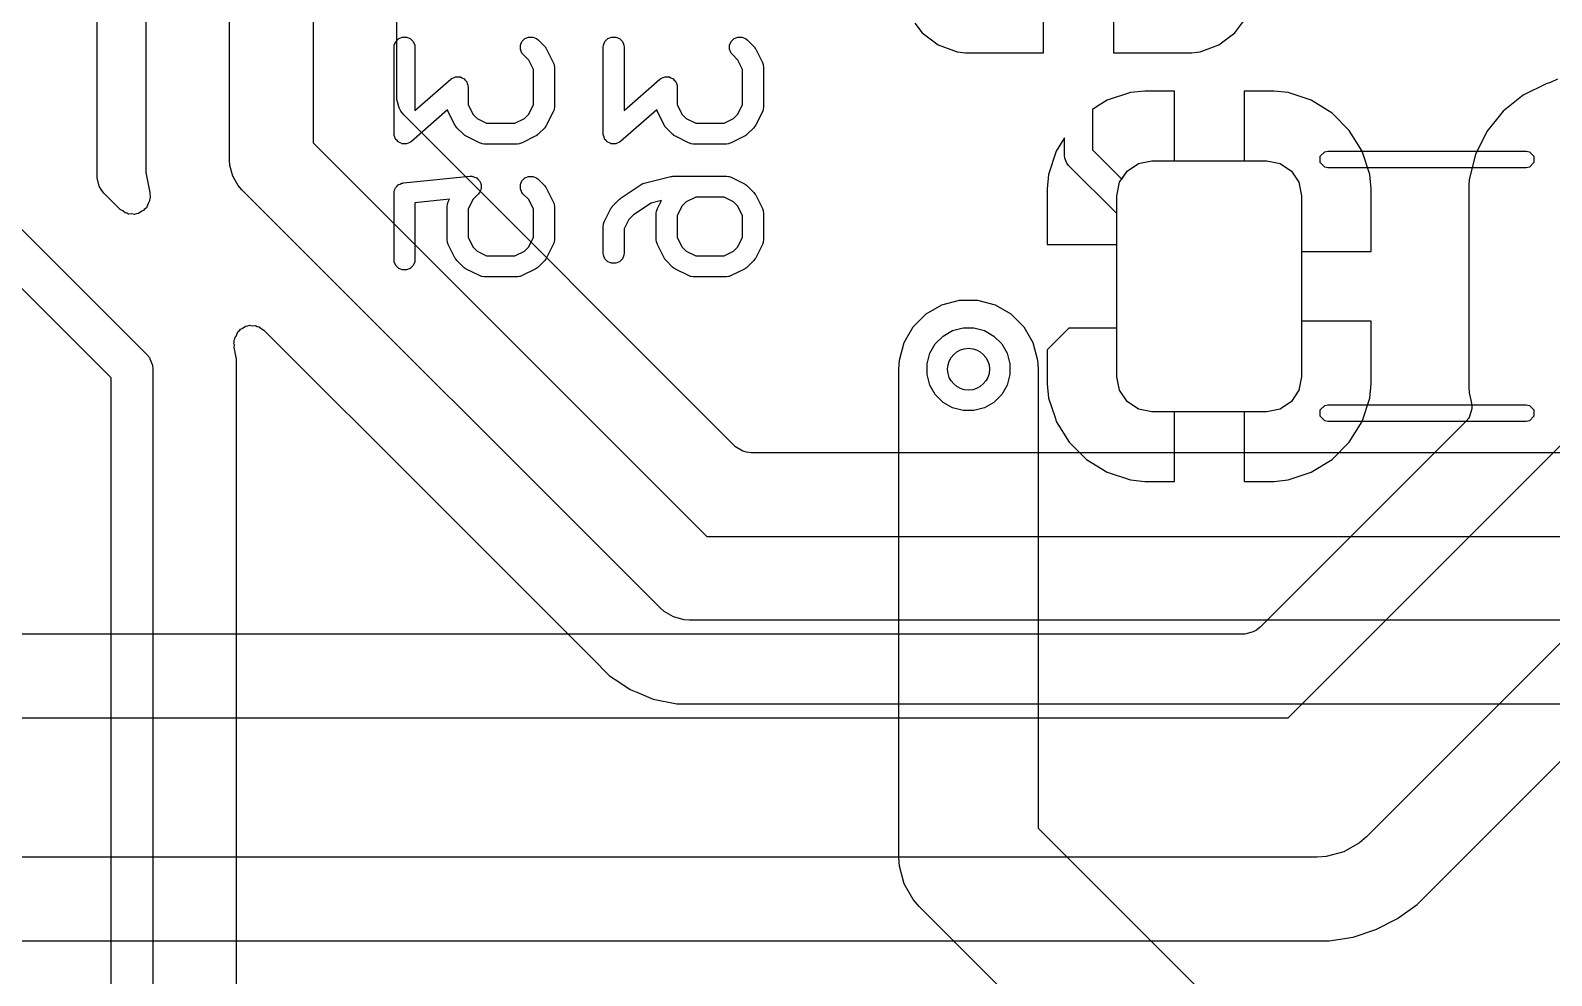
# Model space of a CAD drawing. Header units: inches. Extents: x 1.3 to 5.24, y -7.03 to -1.12.
# Drawn here: x 1.9201 to 2.3497, y -6.2343 to -5.9673 of the extents above; entities that cross this region are included whole.
import ezdxf

# ---------------------------------------------------------------- set-up
doc = ezdxf.new("R2010")
doc.units = ezdxf.units.IN
doc.header["$MEASUREMENT"] = 0
for name, color, linetype, true_color in [('B.Cu', 153, 'CONTINUOUS', 0x4d7fc4), ('B.Mask', 4, 'CONTINUOUS', 0x02ffee), ('B.Paste', 132, 'CONTINUOUS', 0x00c2c2), ('B.Silkscreen', 31, 'CONTINUOUS', 0xe8b2a7), ('F.Cu', 13, 'CONTINUOUS', 0xc83434), ('In1.Cu', 91, 'CONTINUOUS', 0x7fc87f), ('In2.Cu', 33, 'CONTINUOUS', 0xce7d2c)]:
    doc.layers.add(name, color=color, linetype=linetype, true_color=true_color)

msp = doc.modelspace()

# ---------------------------------------------------------------- linework, layer by layer
at = {"layer": 'B.Cu', "linetype": 'CONTINUOUS'}
for p, q in [((2.20626, -5.97362), (2.20626, -5.95394)), ((2.22594, -5.95394), (2.22594, -5.97362)), ((2.1699, -5.96525), (2.17196, -5.968)), ((2.26024, -5.968), (2.26364, -5.96347)), ((2.17196, -5.968), (2.17196, -5.968)), ((2.17196, -5.968), (2.17235, -5.96829)), ((2.17235, -5.96829), (2.17649, -5.97139)), ((2.25571, -5.97139), (2.26024, -5.968)), ((2.26024, -5.968), (2.26024, -5.968)), ((2.17649, -5.97139), (2.17649, -5.97139)), ((2.17649, -5.97139), (2.1818, -5.97337)), ((2.1818, -5.97337), (2.1818, -5.97337)), ((2.1818, -5.97337), (2.18207, -5.9734)), ((2.18207, -5.9734), (2.18414, -5.97362)), ((2.18414, -5.97362), (2.18414, -5.97362)), ((2.18414, -5.97362), (2.18414, -5.97362)), ((2.18414, -5.97362), (2.20626, -5.97362)), ((2.22594, -5.97362), (2.24806, -5.97362)), ((2.24806, -5.97362), (2.24947, -5.97347)), ((2.24806, -5.97362), (2.24806, -5.97362)), ((2.24806, -5.97362), (2.24806, -5.97362)), ((2.24947, -5.97347), (2.25041, -5.97337)), ((2.25041, -5.97337), (2.25571, -5.97139)), ((2.25041, -5.97337), (2.25041, -5.97337)), ((2.25571, -5.97139), (2.25571, -5.97139)), ((2.34819, -5.98236), (2.34166, -5.9856)), ((2.3494, -5.98206), (2.34819, -5.98236)), ((2.34819, -5.98236), (2.34819, -5.98236)), ((2.34819, -5.98236), (2.34819, -5.98236)), ((2.35136, -5.98107), (2.3494, -5.98206)), ((2.22421, -5.98703), (2.2219, -5.98846)), ((2.23076, -5.98486), (2.22421, -5.98703)), ((2.22421, -5.98703), (2.22421, -5.98703)), ((2.22421, -5.98703), (2.22421, -5.98703)), ((2.22421, -5.98703), (2.22421, -5.98703)), ((2.2348, -5.98445), (2.23076, -5.98486)), ((2.23076, -5.98486), (2.23076, -5.98486)), ((2.24317, -5.98445), (2.2348, -5.98445)), ((2.2348, -5.98445), (2.2348, -5.98445)), ((2.2348, -5.98445), (2.2348, -5.98445)), ((2.2348, -5.98445), (2.2348, -5.98445)), ((2.24317, -6.00413), (2.24317, -5.98445)), ((2.27122, -5.98445), (2.26285, -5.98445)), ((2.26285, -5.98445), (2.26285, -6.00413)), ((2.27526, -5.98486), (2.27122, -5.98445)), ((2.27122, -5.98445), (2.27122, -5.98445)), ((2.28182, -5.98703), (2.27526, -5.98486)), ((2.27526, -5.98486), (2.27526, -5.98486)), ((2.28769, -5.99066), (2.28182, -5.98703)), ((2.28182, -5.98703), (2.28182, -5.98703)), ((2.28182, -5.98703), (2.28182, -5.98703)), ((2.34166, -5.9856), (2.33599, -5.99016)), ((2.2219, -5.98846), (2.22004, -5.9896)), ((2.22004, -5.9896), (2.22004, -6.00103)), ((2.29257, -5.99554), (2.28769, -5.99066)), ((2.33599, -5.99016), (2.33142, -5.99584)), ((2.33599, -5.99016), (2.33599, -5.99016)), ((2.2962, -6.00141), (2.29257, -5.99554)), ((2.33142, -5.99584), (2.32819, -6.00236)), ((2.33142, -5.99584), (2.33142, -5.99584)), ((2.21217, -5.99762), (2.21011, -6.00096)), ((2.21217, -6.00266), (2.21217, -5.99762)), ((2.20983, -6.00141), (2.20766, -6.00796)), ((2.21011, -6.00096), (2.20983, -6.00141)), ((2.20983, -6.00141), (2.20983, -6.00141)), ((2.21224, -6.00343), (2.21217, -6.00266)), ((2.21283, -6.00484), (2.21224, -6.00343)), ((2.21332, -6.00544), (2.21283, -6.00484)), ((2.22004, -6.00103), (2.2283, -6.00928)), ((2.22981, -6.00702), (2.23301, -6.00488)), ((2.23301, -6.00488), (2.23677, -6.00413)), ((2.23677, -6.00413), (2.24317, -6.00413)), ((2.26285, -6.00413), (2.26925, -6.00413)), ((2.26925, -6.00413), (2.27302, -6.00488)), ((2.27302, -6.00488), (2.27621, -6.00702)), ((2.29837, -6.00796), (2.2962, -6.00141)), ((2.2962, -6.00141), (2.2962, -6.00141)), ((2.32819, -6.00236), (2.32643, -6.00943)), ((2.32819, -6.00236), (2.32819, -6.00236)), ((2.20766, -6.00796), (2.20724, -6.01201)), ((2.20766, -6.00796), (2.20766, -6.00796)), ((2.22693, -6.01905), (2.21332, -6.00544)), ((2.2283, -6.00928), (2.22981, -6.00702)), ((2.27621, -6.00702), (2.27835, -6.01021)), ((2.29878, -6.01201), (2.29837, -6.00796)), ((2.20724, -6.01201), (2.20724, -6.01201)), ((2.20724, -6.01201), (2.20724, -6.01201)), ((2.20724, -6.01201), (2.20724, -6.02776)), ((2.27835, -6.01021), (2.27909, -6.01398)), ((2.29878, -6.02972), (2.29878, -6.01201)), ((2.29878, -6.01201), (2.29878, -6.01201)), ((2.32643, -6.00943), (2.32632, -6.01106)), ((2.32632, -6.01106), (2.32632, -6.06807)), ((2.27909, -6.01398), (2.27909, -6.02972)), ((2.22693, -6.02776), (2.22693, -6.01905)), ((2.20724, -6.02776), (2.22693, -6.02776)), ((2.27909, -6.02972), (2.29878, -6.02972)), ((2.21336, -6.05138), (2.20724, -6.05749)), ((2.22693, -6.05138), (2.21336, -6.05138)), ((2.22693, -6.06516), (2.22693, -6.05138)), ((2.29878, -6.04941), (2.27909, -6.04941)), ((2.27909, -6.04941), (2.27909, -6.06516)), ((2.29878, -6.06712), (2.29878, -6.04941)), ((2.20724, -6.05749), (2.20724, -6.06713)), ((2.20724, -6.06713), (2.20766, -6.07117)), ((2.22768, -6.06892), (2.22693, -6.06516)), ((2.22981, -6.07212), (2.22768, -6.06892)), ((2.27835, -6.06892), (2.27621, -6.07212)), ((2.27909, -6.06516), (2.27835, -6.06892)), ((2.29837, -6.07117), (2.29878, -6.06713)), ((2.29878, -6.06713), (2.29878, -6.06712)), ((2.32632, -6.06807), (2.32643, -6.0697)), ((2.20766, -6.07117), (2.20766, -6.07117)), ((2.20766, -6.07117), (2.20766, -6.07117)), ((2.20766, -6.07117), (2.20838, -6.07336)), ((2.20838, -6.07336), (2.20956, -6.07691)), ((2.23301, -6.07425), (2.22981, -6.07212)), ((2.27621, -6.07212), (2.27302, -6.07425)), ((2.2962, -6.07772), (2.29837, -6.07117)), ((2.29837, -6.07117), (2.29837, -6.07117)), ((2.32643, -6.0697), (2.32702, -6.07208)), ((2.32702, -6.07208), (2.32715, -6.07336)), ((2.32716, -6.07346), (2.32713, -6.07422)), ((2.32715, -6.07336), (2.32716, -6.07346)), ((2.20956, -6.07691), (2.20983, -6.07772)), ((2.20983, -6.07772), (2.20983, -6.07772)), ((2.20983, -6.07772), (2.21345, -6.0836)), ((2.23677, -6.075), (2.23301, -6.07425)), ((2.24317, -6.075), (2.23677, -6.075)), ((2.24317, -6.09469), (2.24317, -6.075)), ((2.26925, -6.075), (2.26285, -6.075)), ((2.26285, -6.075), (2.26285, -6.09469)), ((2.32551, -6.07779), (2.26744, -6.13585)), ((2.27302, -6.07425), (2.26925, -6.075)), ((2.29257, -6.0836), (2.2962, -6.07772)), ((2.2962, -6.07772), (2.2962, -6.07772)), ((2.3262, -6.07691), (2.32551, -6.07779)), ((2.3264, -6.0766), (2.3262, -6.07691)), ((2.32713, -6.07422), (2.3264, -6.0766)), ((2.27531, -6.16142), (2.35636, -6.08037)), ((2.21345, -6.0836), (2.21833, -6.08848)), ((2.28769, -6.08848), (2.29257, -6.0836)), ((2.21833, -6.08848), (2.22421, -6.0921)), ((2.28182, -6.0921), (2.28769, -6.08848)), ((2.22421, -6.0921), (2.22421, -6.0921)), ((2.22421, -6.0921), (2.23076, -6.09427)), ((2.23076, -6.09427), (2.23076, -6.09427)), ((2.23076, -6.09427), (2.23076, -6.09427)), ((2.23076, -6.09427), (2.23076, -6.09427)), ((2.23076, -6.09427), (2.2348, -6.09469)), ((2.2348, -6.09469), (2.24317, -6.09469)), ((2.24317, -6.09469), (2.24317, -6.09469)), ((2.26285, -6.09469), (2.27122, -6.09469)), ((2.27122, -6.09469), (2.27526, -6.09427)), ((2.27122, -6.09469), (2.27122, -6.09469)), ((2.27122, -6.09469), (2.27122, -6.09469)), ((2.27526, -6.09427), (2.28182, -6.0921)), ((2.28182, -6.0921), (2.28182, -6.0921)), ((2.38996, -6.10244), (2.29738, -6.19502)), ((2.31169, -6.21415), (2.40909, -6.11675)), ((2.26308, -6.13778), (1.65453, -6.13778)), ((2.26542, -6.13718), (2.26308, -6.13778)), ((2.26633, -6.13668), (2.26542, -6.13718)), ((2.26744, -6.13585), (2.26633, -6.13668)), ((1.64201, -6.16142), (2.27531, -6.16142)), ((2.29545, -6.19672), (2.291, -6.19929)), ((2.29738, -6.19502), (2.29545, -6.19672)), ((2.29545, -6.19672), (2.29545, -6.19672)), ((2.28346, -6.20079), (1.63386, -6.20079)), ((2.28603, -6.20062), (2.28346, -6.20079)), ((2.291, -6.19929), (2.28603, -6.20062)), ((2.28603, -6.20062), (2.28603, -6.20062)), ((2.30617, -6.21816), (2.31169, -6.21415)), ((2.3001, -6.22125), (2.30617, -6.21816)), ((2.28687, -6.22443), (2.29361, -6.22336)), ((2.29361, -6.22336), (2.3001, -6.22125)), ((1.63045, -6.22443), (2.28687, -6.22443)), ((2.28687, -6.22443), (2.28687, -6.22443))]:
    msp.add_line(p, q, dxfattribs=at)
at = {"layer": 'B.Cu'}
msp.add_circle((2.18504, -6.06299), 0.00591, dxfattribs=at)
at = {"layer": 'B.Mask', "linetype": 'CONTINUOUS'}
for p, q in [((2.22981, -6.00702), (2.23301, -6.00488)), ((2.23301, -6.00488), (2.23677, -6.00413)), ((2.23677, -6.00413), (2.26925, -6.00413)), ((2.26925, -6.00413), (2.27302, -6.00488)), ((2.27302, -6.00488), (2.27621, -6.00702)), ((2.22768, -6.01021), (2.22981, -6.00702)), ((2.27621, -6.00702), (2.27835, -6.01021)), ((2.22693, -6.01398), (2.22768, -6.01021)), ((2.27835, -6.01021), (2.27909, -6.01398)), ((2.22693, -6.06516), (2.22693, -6.01398)), ((2.27909, -6.01398), (2.27909, -6.06516)), ((2.22768, -6.06892), (2.22693, -6.06516)), ((2.22981, -6.07212), (2.22768, -6.06892)), ((2.27835, -6.06892), (2.27621, -6.07212)), ((2.27909, -6.06516), (2.27835, -6.06892)), ((2.23301, -6.07425), (2.22981, -6.07212)), ((2.27621, -6.07212), (2.27302, -6.07425)), ((2.23677, -6.075), (2.23301, -6.07425)), ((2.26925, -6.075), (2.23677, -6.075)), ((2.27302, -6.07425), (2.26925, -6.075))]:
    msp.add_line(p, q, dxfattribs=at)
at = {"layer": 'B.Paste', "linetype": 'CONTINUOUS'}
for p, q in [((2.22981, -6.00702), (2.23301, -6.00488)), ((2.23301, -6.00488), (2.23677, -6.00413)), ((2.23677, -6.00413), (2.26925, -6.00413)), ((2.26925, -6.00413), (2.27302, -6.00488)), ((2.27302, -6.00488), (2.27621, -6.00702)), ((2.22768, -6.01021), (2.22981, -6.00702)), ((2.27621, -6.00702), (2.27835, -6.01021)), ((2.22693, -6.01398), (2.22768, -6.01021)), ((2.27835, -6.01021), (2.27909, -6.01398)), ((2.22693, -6.06516), (2.22693, -6.01398)), ((2.27909, -6.01398), (2.27909, -6.06516)), ((2.22768, -6.06892), (2.22693, -6.06516)), ((2.22981, -6.07212), (2.22768, -6.06892)), ((2.27835, -6.06892), (2.27621, -6.07212)), ((2.27909, -6.06516), (2.27835, -6.06892)), ((2.23301, -6.07425), (2.22981, -6.07212)), ((2.27621, -6.07212), (2.27302, -6.07425)), ((2.23677, -6.075), (2.23301, -6.07425)), ((2.26925, -6.075), (2.23677, -6.075)), ((2.27302, -6.07425), (2.26925, -6.075))]:
    msp.add_line(p, q, dxfattribs=at)
at = {"layer": 'B.Silkscreen', "linetype": 'CONTINUOUS'}
for p, q in [((2.02288, -5.97149), (2.02333, -5.97043)), ((2.02333, -5.97043), (2.02414, -5.96961)), ((2.02414, -5.96961), (2.0252, -5.96917)), ((2.0252, -5.96917), (2.02636, -5.96917)), ((2.02636, -5.96917), (2.02742, -5.96961)), ((2.02742, -5.96961), (2.02824, -5.97043)), ((2.02824, -5.97043), (2.02868, -5.97149)), ((2.0585, -5.97149), (2.05895, -5.97043)), ((2.05895, -5.97043), (2.05976, -5.96961)), ((2.05976, -5.96961), (2.06082, -5.96917)), ((2.06082, -5.96917), (2.06198, -5.96917)), ((2.06198, -5.96917), (2.06304, -5.96961)), ((2.06304, -5.96961), (2.06349, -5.96998)), ((2.06349, -5.96998), (2.06536, -5.97185)), ((2.08194, -5.97149), (2.08238, -5.97043)), ((2.08238, -5.97043), (2.08319, -5.96961)), ((2.08319, -5.96961), (2.08426, -5.96917)), ((2.08426, -5.96917), (2.08541, -5.96917)), ((2.08541, -5.96917), (2.08648, -5.96961)), ((2.08648, -5.96961), (2.08729, -5.97043)), ((2.08729, -5.97043), (2.08773, -5.97149)), ((2.11756, -5.97149), (2.118, -5.97043)), ((2.118, -5.97043), (2.11882, -5.96961)), ((2.11882, -5.96961), (2.11988, -5.96917)), ((2.11988, -5.96917), (2.12103, -5.96917)), ((2.12103, -5.96917), (2.1221, -5.96961)), ((2.1221, -5.96961), (2.12254, -5.96998)), ((2.12254, -5.96998), (2.12442, -5.97185)), ((2.02283, -5.97207), (2.02288, -5.97149)), ((2.02283, -5.99644), (2.02283, -5.97207)), ((2.02868, -5.97149), (2.02873, -5.97207)), ((2.02873, -5.97207), (2.02873, -5.98993)), ((2.0585, -5.97264), (2.0585, -5.97149)), ((2.05895, -5.97371), (2.0585, -5.97264)), ((2.05931, -5.97415), (2.05895, -5.97371)), ((2.06085, -5.97569), (2.05931, -5.97415)), ((2.06536, -5.97185), (2.06555, -5.97208)), ((2.06555, -5.97208), (2.06561, -5.97213)), ((2.06561, -5.97213), (2.06566, -5.97222)), ((2.06566, -5.97222), (2.06573, -5.9723)), ((2.06573, -5.9723), (2.06576, -5.97237)), ((2.06576, -5.97237), (2.06592, -5.97262)), ((2.06592, -5.97262), (2.06779, -5.97637)), ((2.08188, -5.97207), (2.08194, -5.97149)), ((2.08188, -5.99644), (2.08188, -5.97207)), ((2.08773, -5.97149), (2.08779, -5.97207)), ((2.08779, -5.97207), (2.08779, -5.98993)), ((2.11756, -5.97264), (2.11756, -5.97149)), ((2.118, -5.97371), (2.11756, -5.97264)), ((2.11837, -5.97415), (2.118, -5.97371)), ((2.1199, -5.97569), (2.11837, -5.97415)), ((2.12442, -5.97185), (2.1246, -5.97208)), ((2.1246, -5.97208), (2.12466, -5.97213)), ((2.12466, -5.97213), (2.12472, -5.97222)), ((2.12472, -5.97222), (2.12479, -5.9723)), ((2.12479, -5.9723), (2.12482, -5.97237)), ((2.12482, -5.97237), (2.12497, -5.97262)), ((2.12497, -5.97262), (2.12685, -5.97637)), ((2.0622, -5.97839), (2.06085, -5.97569)), ((2.0622, -5.98824), (2.0622, -5.97839)), ((2.06779, -5.97637), (2.068, -5.97691)), ((2.068, -5.97691), (2.06801, -5.97702)), ((2.06801, -5.97702), (2.06805, -5.97711)), ((2.06805, -5.97711), (2.0681, -5.97769)), ((2.0681, -5.97769), (2.0681, -5.98894)), ((2.12125, -5.97839), (2.1199, -5.97569)), ((2.12125, -5.98824), (2.12125, -5.97839)), ((2.12685, -5.97637), (2.12705, -5.97691)), ((2.12705, -5.97691), (2.12706, -5.97702)), ((2.12706, -5.97702), (2.1271, -5.97711)), ((2.1271, -5.97711), (2.12716, -5.97769)), ((2.12716, -5.97769), (2.12716, -5.98894)), ((2.02873, -5.98993), (2.03883, -5.98109)), ((2.03883, -5.98109), (2.03908, -5.98091)), ((2.03908, -5.98091), (2.03914, -5.98086)), ((2.03914, -5.98086), (2.03919, -5.98084)), ((2.03919, -5.98084), (2.0393, -5.98076)), ((2.0393, -5.98076), (2.03976, -5.9806)), ((2.03976, -5.9806), (2.0402, -5.98042)), ((2.0402, -5.98042), (2.0403, -5.98042)), ((2.0403, -5.98042), (2.0404, -5.98039)), ((2.0404, -5.98039), (2.04087, -5.98042)), ((2.04087, -5.98042), (2.04135, -5.98042)), ((2.04135, -5.98042), (2.04145, -5.98046)), ((2.04145, -5.98046), (2.04155, -5.98046)), ((2.04155, -5.98046), (2.04198, -5.98068)), ((2.04198, -5.98068), (2.04242, -5.98086)), ((2.04242, -5.98086), (2.04249, -5.98093)), ((2.04249, -5.98093), (2.04258, -5.98097)), ((2.04258, -5.98097), (2.04289, -5.98134)), ((2.04289, -5.98134), (2.04323, -5.98167)), ((2.04323, -5.98167), (2.04327, -5.98177)), ((2.04327, -5.98177), (2.04334, -5.98184)), ((2.04334, -5.98184), (2.04349, -5.9823)), ((2.04349, -5.9823), (2.04367, -5.98274)), ((2.04367, -5.98274), (2.04369, -5.98288)), ((2.04369, -5.98288), (2.04371, -5.98293)), ((2.04371, -5.98293), (2.0437, -5.98301)), ((2.0437, -5.98301), (2.04373, -5.98331)), ((2.04373, -5.98331), (2.04373, -5.98824)), ((2.08779, -5.98993), (2.09789, -5.98109)), ((2.09789, -5.98109), (2.09814, -5.98091)), ((2.09814, -5.98091), (2.09819, -5.98086)), ((2.09819, -5.98086), (2.09825, -5.98084)), ((2.09825, -5.98084), (2.09836, -5.98076)), ((2.09836, -5.98076), (2.09881, -5.9806)), ((2.09881, -5.9806), (2.09926, -5.98042)), ((2.09926, -5.98042), (2.09936, -5.98042)), ((2.09936, -5.98042), (2.09945, -5.98039)), ((2.09945, -5.98039), (2.09993, -5.98042)), ((2.09993, -5.98042), (2.10041, -5.98042)), ((2.10041, -5.98042), (2.1005, -5.98046)), ((2.1005, -5.98046), (2.1006, -5.98046)), ((2.1006, -5.98046), (2.10103, -5.98068)), ((2.10103, -5.98068), (2.10147, -5.98086)), ((2.10147, -5.98086), (2.10154, -5.98093)), ((2.10154, -5.98093), (2.10163, -5.98097)), ((2.10163, -5.98097), (2.10195, -5.98134)), ((2.10195, -5.98134), (2.10229, -5.98167)), ((2.10229, -5.98167), (2.10233, -5.98177)), ((2.10233, -5.98177), (2.10239, -5.98184)), ((2.10239, -5.98184), (2.10255, -5.9823)), ((2.10255, -5.9823), (2.10273, -5.98274)), ((2.10273, -5.98274), (2.10274, -5.98288)), ((2.10274, -5.98288), (2.10276, -5.98293)), ((2.10276, -5.98293), (2.10276, -5.98301)), ((2.10276, -5.98301), (2.10279, -5.98331)), ((2.10279, -5.98331), (2.10279, -5.98824)), ((2.03793, -5.98973), (2.02772, -5.99866)), ((2.03814, -5.99026), (2.03793, -5.98973)), ((2.04001, -5.99401), (2.03814, -5.99026)), ((2.04373, -5.98824), (2.04508, -5.99094)), ((2.04508, -5.99094), (2.04628, -5.99214)), ((2.05965, -5.99214), (2.06085, -5.99094)), ((2.06085, -5.99094), (2.0622, -5.98824)), ((2.06779, -5.99026), (2.06592, -5.99401)), ((2.068, -5.98972), (2.06779, -5.99026)), ((2.06801, -5.98961), (2.068, -5.98972)), ((2.06805, -5.98951), (2.06801, -5.98961)), ((2.0681, -5.98894), (2.06805, -5.98951)), ((2.09699, -5.98973), (2.08678, -5.99866)), ((2.09719, -5.99026), (2.09699, -5.98973)), ((2.09907, -5.99401), (2.09719, -5.99026)), ((2.10279, -5.98824), (2.10413, -5.99094)), ((2.10413, -5.99094), (2.10533, -5.99214)), ((2.11871, -5.99214), (2.1199, -5.99094)), ((2.1199, -5.99094), (2.12125, -5.98824)), ((2.12685, -5.99026), (2.12497, -5.99401)), ((2.12705, -5.98972), (2.12685, -5.99026)), ((2.12706, -5.98961), (2.12705, -5.98972)), ((2.1271, -5.98951), (2.12706, -5.98961)), ((2.12716, -5.98894), (2.1271, -5.98951)), ((2.04017, -5.99426), (2.04001, -5.99401)), ((2.0402, -5.99433), (2.04017, -5.99426)), ((2.04026, -5.99441), (2.0402, -5.99433)), ((2.04032, -5.9945), (2.04026, -5.99441)), ((2.04038, -5.99455), (2.04032, -5.9945)), ((2.04057, -5.99478), (2.04038, -5.99455)), ((2.04244, -5.99665), (2.04057, -5.99478)), ((2.04628, -5.99214), (2.04897, -5.99349)), ((2.04897, -5.99349), (2.05695, -5.99349)), ((2.05695, -5.99349), (2.05965, -5.99214)), ((2.06536, -5.99478), (2.06349, -5.99665)), ((2.06555, -5.99455), (2.06536, -5.99478)), ((2.06561, -5.9945), (2.06555, -5.99455)), ((2.06566, -5.99441), (2.06561, -5.9945)), ((2.06573, -5.99433), (2.06566, -5.99441)), ((2.06576, -5.99426), (2.06573, -5.99433)), ((2.06592, -5.99401), (2.06576, -5.99426)), ((2.09922, -5.99426), (2.09907, -5.99401)), ((2.09925, -5.99433), (2.09922, -5.99426)), ((2.09932, -5.99441), (2.09925, -5.99433)), ((2.09938, -5.9945), (2.09932, -5.99441)), ((2.09943, -5.99455), (2.09938, -5.9945)), ((2.09962, -5.99478), (2.09943, -5.99455)), ((2.1015, -5.99665), (2.09962, -5.99478)), ((2.10533, -5.99214), (2.10803, -5.99349)), ((2.10803, -5.99349), (2.11601, -5.99349)), ((2.11601, -5.99349), (2.11871, -5.99214)), ((2.12442, -5.99478), (2.12254, -5.99665)), ((2.1246, -5.99455), (2.12442, -5.99478)), ((2.12466, -5.9945), (2.1246, -5.99455)), ((2.12472, -5.99441), (2.12466, -5.9945)), ((2.12479, -5.99433), (2.12472, -5.99441)), ((2.12482, -5.99426), (2.12479, -5.99433)), ((2.12497, -5.99401), (2.12482, -5.99426)), ((2.02286, -5.99674), (2.02283, -5.99644)), ((2.02285, -5.99682), (2.02286, -5.99674)), ((2.02287, -5.99687), (2.02285, -5.99682)), ((2.02288, -5.99701), (2.02287, -5.99687)), ((2.02307, -5.99746), (2.02288, -5.99701)), ((2.02322, -5.99791), (2.02307, -5.99746)), ((2.02329, -5.99799), (2.02322, -5.99791)), ((2.02333, -5.99808), (2.02329, -5.99799)), ((2.02366, -5.99842), (2.02333, -5.99808)), ((2.02398, -5.99878), (2.02366, -5.99842)), ((2.02407, -5.99882), (2.02398, -5.99878)), ((2.02414, -5.99889), (2.02407, -5.99882)), ((2.02458, -5.99908), (2.02414, -5.99889)), ((2.02501, -5.99929), (2.02458, -5.99908)), ((2.02511, -5.9993), (2.02501, -5.99929)), ((2.0252, -5.99933), (2.02511, -5.9993)), ((2.02568, -5.99933), (2.0252, -5.99933)), ((2.02616, -5.99937), (2.02568, -5.99933)), ((2.02626, -5.99933), (2.02616, -5.99937)), ((2.02636, -5.99933), (2.02626, -5.99933)), ((2.0268, -5.99915), (2.02636, -5.99933)), ((2.02725, -5.999), (2.0268, -5.99915)), ((2.02737, -5.99891), (2.02725, -5.999)), ((2.02742, -5.99889), (2.02737, -5.99891)), ((2.02748, -5.99884), (2.02742, -5.99889)), ((2.02772, -5.99866), (2.02748, -5.99884)), ((2.04267, -5.99684), (2.04244, -5.99665)), ((2.04272, -5.9969), (2.04267, -5.99684)), ((2.04281, -5.99695), (2.04272, -5.9969)), ((2.04289, -5.99702), (2.04281, -5.99695)), ((2.04296, -5.99705), (2.04289, -5.99702)), ((2.04321, -5.9972), (2.04296, -5.99705)), ((2.04696, -5.99908), (2.04321, -5.9972)), ((2.0475, -5.99929), (2.04696, -5.99908)), ((2.0476, -5.99929), (2.0475, -5.99929)), ((2.0477, -5.99933), (2.0476, -5.99929)), ((2.04828, -5.99939), (2.0477, -5.99933)), ((2.05765, -5.99939), (2.04828, -5.99939)), ((2.05823, -5.99933), (2.05765, -5.99939)), ((2.05833, -5.99929), (2.05823, -5.99933)), ((2.05843, -5.99929), (2.05833, -5.99929)), ((2.05897, -5.99908), (2.05843, -5.99929)), ((2.06272, -5.9972), (2.05897, -5.99908)), ((2.06297, -5.99705), (2.06272, -5.9972)), ((2.06304, -5.99702), (2.06297, -5.99705)), ((2.06312, -5.99695), (2.06304, -5.99702)), ((2.06321, -5.9969), (2.06312, -5.99695)), ((2.06326, -5.99684), (2.06321, -5.9969)), ((2.06349, -5.99665), (2.06326, -5.99684)), ((2.08191, -5.99674), (2.08188, -5.99644)), ((2.08191, -5.99682), (2.08191, -5.99674)), ((2.08193, -5.99687), (2.08191, -5.99682)), ((2.08194, -5.99701), (2.08193, -5.99687)), ((2.08212, -5.99746), (2.08194, -5.99701)), ((2.08228, -5.99791), (2.08212, -5.99746)), ((2.08234, -5.99799), (2.08228, -5.99791)), ((2.08238, -5.99808), (2.08234, -5.99799)), ((2.08272, -5.99842), (2.08238, -5.99808)), ((2.08304, -5.99878), (2.08272, -5.99842)), ((2.08312, -5.99882), (2.08304, -5.99878)), ((2.08319, -5.99889), (2.08312, -5.99882)), ((2.08364, -5.99908), (2.08319, -5.99889)), ((2.08407, -5.99929), (2.08364, -5.99908)), ((2.08417, -5.9993), (2.08407, -5.99929)), ((2.08426, -5.99933), (2.08417, -5.9993)), ((2.08474, -5.99933), (2.08426, -5.99933)), ((2.08522, -5.99937), (2.08474, -5.99933)), ((2.08531, -5.99933), (2.08522, -5.99937)), ((2.08541, -5.99933), (2.08531, -5.99933)), ((2.08585, -5.99915), (2.08541, -5.99933)), ((2.08631, -5.999), (2.08585, -5.99915)), ((2.08642, -5.99891), (2.08631, -5.999)), ((2.08648, -5.99889), (2.08642, -5.99891)), ((2.08653, -5.99884), (2.08648, -5.99889)), ((2.08678, -5.99866), (2.08653, -5.99884)), ((2.10172, -5.99684), (2.1015, -5.99665)), ((2.10177, -5.9969), (2.10172, -5.99684)), ((2.10186, -5.99695), (2.10177, -5.9969)), ((2.10194, -5.99702), (2.10186, -5.99695)), ((2.10201, -5.99705), (2.10194, -5.99702)), ((2.10226, -5.9972), (2.10201, -5.99705)), ((2.10601, -5.99908), (2.10226, -5.9972)), ((2.10655, -5.99929), (2.10601, -5.99908)), ((2.10666, -5.99929), (2.10655, -5.99929)), ((2.10676, -5.99933), (2.10666, -5.99929)), ((2.10733, -5.99939), (2.10676, -5.99933)), ((2.11671, -5.99939), (2.10733, -5.99939)), ((2.11728, -5.99933), (2.11671, -5.99939)), ((2.11738, -5.99929), (2.11728, -5.99933)), ((2.11749, -5.99929), (2.11738, -5.99929)), ((2.11803, -5.99908), (2.11749, -5.99929)), ((2.12178, -5.9972), (2.11803, -5.99908)), ((2.12202, -5.99705), (2.12178, -5.9972)), ((2.1221, -5.99702), (2.12202, -5.99705)), ((2.12218, -5.99695), (2.1221, -5.99702)), ((2.12227, -5.9969), (2.12218, -5.99695)), ((2.12232, -5.99684), (2.12227, -5.9969)), ((2.12254, -5.99665), (2.12232, -5.99684)), ((2.28434, -6.00284), (2.28562, -6.00156)), ((2.28434, -6.00464), (2.28434, -6.00284)), ((2.28562, -6.00592), (2.28434, -6.00464)), ((2.28562, -6.00156), (2.28653, -6.00138)), ((2.28653, -6.00138), (2.34253, -6.00138)), ((2.34253, -6.00138), (2.34343, -6.00156)), ((2.34343, -6.00156), (2.34471, -6.00284)), ((2.34471, -6.00464), (2.34343, -6.00592)), ((2.34471, -6.00284), (2.34471, -6.00464)), ((2.02549, -6.01037), (2.04423, -6.0085)), ((2.04423, -6.0085), (2.04481, -6.0085)), ((2.04481, -6.0085), (2.04496, -6.00854)), ((2.04496, -6.00854), (2.0451, -6.00854)), ((2.0451, -6.00854), (2.0455, -6.00871)), ((2.0455, -6.00871), (2.04592, -6.00883)), ((2.04592, -6.00883), (2.04603, -6.00892)), ((2.04603, -6.00892), (2.04617, -6.00898)), ((2.04617, -6.00898), (2.04647, -6.00929)), ((2.05895, -6.0098), (2.05976, -6.00898)), ((2.05976, -6.00898), (2.06082, -6.00854)), ((2.06082, -6.00854), (2.06198, -6.00854)), ((2.06198, -6.00854), (2.06304, -6.00898)), ((2.06304, -6.00898), (2.06349, -6.00935)), ((2.09349, -6.01045), (2.10099, -6.00857)), ((2.10099, -6.00857), (2.10109, -6.00856)), ((2.10109, -6.00856), (2.10113, -6.00854)), ((2.10113, -6.00854), (2.10135, -6.00852)), ((2.10135, -6.00852), (2.10156, -6.00849)), ((2.10156, -6.00849), (2.10161, -6.00849)), ((2.10161, -6.00849), (2.10171, -6.00848)), ((2.10171, -6.00848), (2.11671, -6.00848)), ((2.11671, -6.00848), (2.11728, -6.00854)), ((2.11728, -6.00854), (2.11738, -6.00858)), ((2.11738, -6.00858), (2.11749, -6.00859)), ((2.11749, -6.00859), (2.11803, -6.0088)), ((2.11803, -6.0088), (2.12178, -6.01067)), ((2.28653, -6.0061), (2.28562, -6.00592)), ((2.34253, -6.0061), (2.28653, -6.0061)), ((2.34343, -6.00592), (2.34253, -6.0061)), ((2.02283, -6.01331), (2.02285, -6.0131)), ((2.02283, -6.03206), (2.02283, -6.01331)), ((2.02284, -6.01303), (2.02286, -6.01296)), ((2.02285, -6.0131), (2.02284, -6.01303)), ((2.02286, -6.01296), (2.02288, -6.01273)), ((2.02288, -6.01273), (2.02305, -6.01234)), ((2.02305, -6.01234), (2.02317, -6.01192)), ((2.02317, -6.01192), (2.02327, -6.01181)), ((2.02327, -6.01181), (2.02333, -6.01167)), ((2.02333, -6.01167), (2.02363, -6.01137)), ((2.02363, -6.01137), (2.0239, -6.01103)), ((2.0239, -6.01103), (2.02403, -6.01096)), ((2.02403, -6.01096), (2.02414, -6.01086)), ((2.02414, -6.01086), (2.02454, -6.01069)), ((2.02454, -6.01069), (2.02492, -6.01049)), ((2.02492, -6.01049), (2.02514, -6.01044)), ((2.02514, -6.01044), (2.0252, -6.01041)), ((2.0252, -6.01041), (2.02528, -6.01041)), ((2.02528, -6.01041), (2.02549, -6.01037)), ((2.04647, -6.00929), (2.04681, -6.00956)), ((2.04698, -6.01308), (2.04662, -6.01352)), ((2.04681, -6.00956), (2.04688, -6.00969)), ((2.04688, -6.00969), (2.04698, -6.0098)), ((2.04698, -6.0098), (2.04715, -6.01019)), ((2.04704, -6.01294), (2.04698, -6.01308)), ((2.04713, -6.01282), (2.04704, -6.01294)), ((2.04726, -6.01241), (2.04713, -6.01282)), ((2.04715, -6.01019), (2.04735, -6.01057)), ((2.04742, -6.01201), (2.04726, -6.01241)), ((2.04735, -6.01057), (2.04737, -6.01072)), ((2.04737, -6.01072), (2.04742, -6.01086)), ((2.04742, -6.01086), (2.04742, -6.01129)), ((2.04742, -6.01129), (2.04747, -6.01172)), ((2.04747, -6.01172), (2.04742, -6.01186)), ((2.04742, -6.01186), (2.04742, -6.01201)), ((2.0585, -6.01086), (2.05895, -6.0098)), ((2.0585, -6.01201), (2.0585, -6.01086)), ((2.05895, -6.01308), (2.0585, -6.01201)), ((2.05931, -6.01352), (2.05895, -6.01308)), ((2.06349, -6.00935), (2.06536, -6.01122)), ((2.06536, -6.01122), (2.06555, -6.01145)), ((2.06555, -6.01145), (2.06561, -6.0115)), ((2.06561, -6.0115), (2.06566, -6.01159)), ((2.06566, -6.01159), (2.06573, -6.01167)), ((2.06573, -6.01167), (2.06576, -6.01174)), ((2.06576, -6.01174), (2.06592, -6.01199)), ((2.06592, -6.01199), (2.06779, -6.01574)), ((2.08695, -6.0146), (2.09257, -6.01085)), ((2.09257, -6.01085), (2.09289, -6.01068)), ((2.09289, -6.01068), (2.09295, -6.01064)), ((2.09295, -6.01064), (2.09302, -6.01062)), ((2.09302, -6.01062), (2.09308, -6.01058)), ((2.09308, -6.01058), (2.09315, -6.01057)), ((2.09315, -6.01057), (2.09349, -6.01045)), ((2.12178, -6.01067), (2.12202, -6.01083)), ((2.12202, -6.01083), (2.1221, -6.01086)), ((2.1221, -6.01086), (2.12218, -6.01092)), ((2.12218, -6.01092), (2.12227, -6.01098)), ((2.12227, -6.01098), (2.12232, -6.01104)), ((2.12232, -6.01104), (2.12254, -6.01122)), ((2.12254, -6.01122), (2.12442, -6.0131)), ((2.12442, -6.0131), (2.1246, -6.01332)), ((2.1246, -6.01332), (2.12466, -6.01338)), ((2.12466, -6.01338), (2.12472, -6.01346)), ((2.12472, -6.01346), (2.12479, -6.01355)), ((2.0385, -6.01501), (2.02873, -6.01598)), ((2.02873, -6.01598), (2.02873, -6.03206)), ((2.03783, -6.01706), (2.03788, -6.01648)), ((2.03783, -6.02643), (2.03783, -6.01706)), ((2.03788, -6.01648), (2.03792, -6.01639)), ((2.03792, -6.01639), (2.03793, -6.01628)), ((2.03793, -6.01628), (2.03814, -6.01574)), ((2.03814, -6.01574), (2.0385, -6.01501)), ((2.04508, -6.01506), (2.04373, -6.01776)), ((2.04373, -6.01776), (2.04373, -6.02574)), ((2.04662, -6.01352), (2.04508, -6.01506)), ((2.06085, -6.01506), (2.05931, -6.01352)), ((2.0622, -6.01776), (2.06085, -6.01506)), ((2.0622, -6.02574), (2.0622, -6.01776)), ((2.06779, -6.01574), (2.068, -6.01628)), ((2.068, -6.01628), (2.06801, -6.01639)), ((2.06801, -6.01639), (2.06805, -6.01648)), ((2.06805, -6.01648), (2.0681, -6.01706)), ((2.0681, -6.01706), (2.0681, -6.02643)), ((2.08219, -6.02136), (2.08407, -6.01761)), ((2.08407, -6.01761), (2.08423, -6.01737)), ((2.08423, -6.01737), (2.08426, -6.01729)), ((2.08426, -6.01729), (2.08432, -6.01721)), ((2.08432, -6.01721), (2.08438, -6.01712)), ((2.08438, -6.01712), (2.08444, -6.01707)), ((2.08444, -6.01707), (2.08462, -6.01685)), ((2.08462, -6.01685), (2.0865, -6.01497)), ((2.0865, -6.01497), (2.08673, -6.01478)), ((2.0865, -6.01497), (2.0865, -6.01497)), ((2.0865, -6.01497), (2.0865, -6.01497)), ((2.08673, -6.01478), (2.08694, -6.01461)), ((2.08694, -6.01461), (2.08695, -6.0146)), ((2.08695, -6.0146), (2.08695, -6.0146)), ((2.09542, -6.01605), (2.09047, -6.01936)), ((2.09834, -6.01532), (2.09542, -6.01605)), ((2.09699, -6.01816), (2.09719, -6.01761)), ((2.09719, -6.01761), (2.09834, -6.01532)), ((2.10413, -6.01693), (2.10279, -6.01963)), ((2.10533, -6.01574), (2.10413, -6.01693)), ((2.10803, -6.01439), (2.10533, -6.01574)), ((2.11601, -6.01439), (2.10803, -6.01439)), ((2.11871, -6.01574), (2.11601, -6.01439)), ((2.1199, -6.01693), (2.11871, -6.01574)), ((2.12125, -6.01963), (2.1199, -6.01693)), ((2.12479, -6.01355), (2.12482, -6.01362)), ((2.12482, -6.01362), (2.12497, -6.01387)), ((2.12497, -6.01387), (2.12685, -6.01761)), ((2.12685, -6.01761), (2.12705, -6.01816)), ((2.08194, -6.02211), (2.08198, -6.02201)), ((2.08198, -6.02201), (2.08199, -6.0219)), ((2.08199, -6.0219), (2.08219, -6.02136)), ((2.08914, -6.02068), (2.08779, -6.02338)), ((2.09047, -6.01936), (2.08914, -6.02068)), ((2.09688, -6.01894), (2.09694, -6.01836)), ((2.09688, -6.02643), (2.09688, -6.01894)), ((2.09694, -6.01836), (2.09698, -6.01826)), ((2.09698, -6.01826), (2.09699, -6.01816)), ((2.10279, -6.01963), (2.10279, -6.02574)), ((2.12125, -6.02574), (2.12125, -6.01963)), ((2.12705, -6.01816), (2.12706, -6.01826)), ((2.12706, -6.01826), (2.1271, -6.01836)), ((2.1271, -6.01836), (2.12716, -6.01894)), ((2.12716, -6.01894), (2.12716, -6.02643)), ((2.04373, -6.02574), (2.04508, -6.02843)), ((2.06085, -6.02843), (2.0622, -6.02574)), ((2.08188, -6.02268), (2.08194, -6.02211)), ((2.08188, -6.03018), (2.08188, -6.02268)), ((2.08779, -6.02338), (2.08779, -6.03018)), ((2.10279, -6.02574), (2.10413, -6.02843)), ((2.1199, -6.02843), (2.12125, -6.02574)), ((2.03788, -6.02701), (2.03783, -6.02643)), ((2.03792, -6.02711), (2.03788, -6.02701)), ((2.03793, -6.02721), (2.03792, -6.02711)), ((2.03814, -6.02775), (2.03793, -6.02721)), ((2.04001, -6.0315), (2.03814, -6.02775)), ((2.04508, -6.02843), (2.04628, -6.02963)), ((2.04628, -6.02963), (2.04897, -6.03098)), ((2.05695, -6.03098), (2.05965, -6.02963)), ((2.05965, -6.02963), (2.06085, -6.02843)), ((2.06779, -6.02775), (2.06592, -6.0315)), ((2.068, -6.02721), (2.06779, -6.02775)), ((2.06801, -6.02711), (2.068, -6.02721)), ((2.06805, -6.02701), (2.06801, -6.02711)), ((2.0681, -6.02643), (2.06805, -6.02701)), ((2.08194, -6.03076), (2.08188, -6.03018)), ((2.08779, -6.03018), (2.08773, -6.03076)), ((2.09694, -6.02701), (2.09688, -6.02643)), ((2.09698, -6.02711), (2.09694, -6.02701)), ((2.09699, -6.02721), (2.09698, -6.02711)), ((2.09719, -6.02775), (2.09699, -6.02721)), ((2.09907, -6.0315), (2.09719, -6.02775)), ((2.10413, -6.02843), (2.10533, -6.02963)), ((2.10533, -6.02963), (2.10803, -6.03098)), ((2.11601, -6.03098), (2.11871, -6.02963)), ((2.11871, -6.02963), (2.1199, -6.02843)), ((2.12685, -6.02775), (2.12497, -6.0315)), ((2.12705, -6.02721), (2.12685, -6.02775)), ((2.12706, -6.02711), (2.12705, -6.02721)), ((2.1271, -6.02701), (2.12706, -6.02711)), ((2.12716, -6.02643), (2.1271, -6.02701)), ((2.02288, -6.03263), (2.02283, -6.03206)), ((2.02333, -6.0337), (2.02288, -6.03263)), ((2.02414, -6.03451), (2.02333, -6.0337)), ((2.0252, -6.03495), (2.02414, -6.03451)), ((2.02636, -6.03495), (2.0252, -6.03495)), ((2.02742, -6.03451), (2.02636, -6.03495)), ((2.02824, -6.0337), (2.02742, -6.03451)), ((2.02868, -6.03263), (2.02824, -6.0337)), ((2.02873, -6.03206), (2.02868, -6.03263)), ((2.04017, -6.03175), (2.04001, -6.0315)), ((2.0402, -6.03182), (2.04017, -6.03175)), ((2.04026, -6.03191), (2.0402, -6.03182)), ((2.04032, -6.03199), (2.04026, -6.03191)), ((2.04038, -6.03205), (2.04032, -6.03199)), ((2.04057, -6.03227), (2.04038, -6.03205)), ((2.04244, -6.03415), (2.04057, -6.03227)), ((2.04267, -6.03433), (2.04244, -6.03415)), ((2.04272, -6.03439), (2.04267, -6.03433)), ((2.04281, -6.03445), (2.04272, -6.03439)), ((2.04289, -6.03451), (2.04281, -6.03445)), ((2.04296, -6.03454), (2.04289, -6.03451)), ((2.04321, -6.0347), (2.04296, -6.03454)), ((2.04696, -6.03657), (2.04321, -6.0347)), ((2.04897, -6.03098), (2.05695, -6.03098)), ((2.06272, -6.0347), (2.05897, -6.03657)), ((2.06297, -6.03454), (2.06272, -6.0347)), ((2.06304, -6.03451), (2.06297, -6.03454)), ((2.06312, -6.03445), (2.06304, -6.03451)), ((2.06321, -6.03439), (2.06312, -6.03445)), ((2.06326, -6.03433), (2.06321, -6.03439)), ((2.06349, -6.03415), (2.06326, -6.03433)), ((2.06536, -6.03227), (2.06349, -6.03415)), ((2.06555, -6.03205), (2.06536, -6.03227)), ((2.06561, -6.03199), (2.06555, -6.03205)), ((2.06566, -6.03191), (2.06561, -6.03199)), ((2.06573, -6.03182), (2.06566, -6.03191)), ((2.06576, -6.03175), (2.06573, -6.03182)), ((2.06592, -6.0315), (2.06576, -6.03175)), ((2.08238, -6.03182), (2.08194, -6.03076)), ((2.08319, -6.03264), (2.08238, -6.03182)), ((2.08426, -6.03308), (2.08319, -6.03264)), ((2.08541, -6.03308), (2.08426, -6.03308)), ((2.08648, -6.03264), (2.08541, -6.03308)), ((2.08729, -6.03182), (2.08648, -6.03264)), ((2.08773, -6.03076), (2.08729, -6.03182)), ((2.09922, -6.03175), (2.09907, -6.0315)), ((2.09925, -6.03182), (2.09922, -6.03175)), ((2.09932, -6.03191), (2.09925, -6.03182)), ((2.09938, -6.03199), (2.09932, -6.03191)), ((2.09943, -6.03205), (2.09938, -6.03199)), ((2.09962, -6.03227), (2.09943, -6.03205)), ((2.1015, -6.03415), (2.09962, -6.03227)), ((2.10172, -6.03433), (2.1015, -6.03415)), ((2.10177, -6.03439), (2.10172, -6.03433)), ((2.10186, -6.03445), (2.10177, -6.03439)), ((2.10194, -6.03451), (2.10186, -6.03445)), ((2.10201, -6.03454), (2.10194, -6.03451)), ((2.10226, -6.0347), (2.10201, -6.03454)), ((2.10601, -6.03657), (2.10226, -6.0347)), ((2.10803, -6.03098), (2.11601, -6.03098)), ((2.12178, -6.0347), (2.11803, -6.03657)), ((2.12202, -6.03454), (2.12178, -6.0347)), ((2.1221, -6.03451), (2.12202, -6.03454)), ((2.12218, -6.03445), (2.1221, -6.03451)), ((2.12227, -6.03439), (2.12218, -6.03445)), ((2.12232, -6.03433), (2.12227, -6.03439)), ((2.12254, -6.03415), (2.12232, -6.03433)), ((2.12442, -6.03227), (2.12254, -6.03415)), ((2.1246, -6.03205), (2.12442, -6.03227)), ((2.12466, -6.03199), (2.1246, -6.03205)), ((2.12472, -6.03191), (2.12466, -6.03199)), ((2.12479, -6.03182), (2.12472, -6.03191)), ((2.12482, -6.03175), (2.12479, -6.03182)), ((2.12497, -6.0315), (2.12482, -6.03175)), ((2.0475, -6.03678), (2.04696, -6.03657)), ((2.0476, -6.03679), (2.0475, -6.03678)), ((2.0477, -6.03683), (2.0476, -6.03679)), ((2.04828, -6.03689), (2.0477, -6.03683)), ((2.05765, -6.03689), (2.04828, -6.03689)), ((2.05823, -6.03683), (2.05765, -6.03689)), ((2.05833, -6.03679), (2.05823, -6.03683)), ((2.05843, -6.03678), (2.05833, -6.03679)), ((2.05897, -6.03657), (2.05843, -6.03678)), ((2.10655, -6.03678), (2.10601, -6.03657)), ((2.10666, -6.03679), (2.10655, -6.03678)), ((2.10676, -6.03683), (2.10666, -6.03679)), ((2.10733, -6.03689), (2.10676, -6.03683)), ((2.11671, -6.03689), (2.10733, -6.03689)), ((2.11728, -6.03683), (2.11671, -6.03689)), ((2.11738, -6.03679), (2.11728, -6.03683)), ((2.11749, -6.03678), (2.11738, -6.03679)), ((2.11803, -6.03657), (2.11749, -6.03678)), ((2.28434, -6.07449), (2.28562, -6.07321)), ((2.28562, -6.07321), (2.28653, -6.07303)), ((2.28653, -6.07303), (2.34253, -6.07303)), ((2.34253, -6.07303), (2.34343, -6.07321)), ((2.34343, -6.07321), (2.34471, -6.07449)), ((2.28434, -6.0763), (2.28434, -6.07449)), ((2.28562, -6.07758), (2.28434, -6.0763)), ((2.28653, -6.07776), (2.28562, -6.07758)), ((2.34253, -6.07776), (2.28653, -6.07776)), ((2.34343, -6.07758), (2.34253, -6.07776)), ((2.34471, -6.0763), (2.34343, -6.07758)), ((2.34471, -6.07449), (2.34471, -6.0763))]:
    msp.add_line(p, q, dxfattribs=at)
at = {"layer": 'F.Cu', "linetype": 'CONTINUOUS'}
for p, q in [((1.939, -6.00895), (1.939, -5.70394)), ((1.95274, -5.86265), (1.95274, -6.00743)), ((1.97638, -6.00394), (1.97638, -5.86614)), ((2, -5.87103), (2, -5.99904)), ((2.02364, -5.98682), (2.02364, -5.88355)), ((2.02424, -5.98916), (2.02364, -5.98682)), ((2.02474, -5.99007), (2.02424, -5.98916)), ((2.02557, -5.99118), (2.02474, -5.99007)), ((2.11926, -6.08487), (2.02557, -5.99118)), ((2.02557, -5.99118), (2.02557, -5.99118)), ((2.02557, -5.99118), (2.02557, -5.99118)), ((2, -5.99904), (2.11119, -6.11024)), ((1.97648, -6.00548), (1.97638, -6.00394)), ((1.93959, -6.01129), (1.939, -6.00895)), ((1.95274, -6.00743), (1.95385, -6.01304)), ((1.97728, -6.00846), (1.97648, -6.00548)), ((1.97882, -6.01113), (1.97728, -6.00846)), ((1.94009, -6.0122), (1.93959, -6.01129)), ((1.94092, -6.01331), (1.94009, -6.0122)), ((1.94548, -6.01787), (1.94092, -6.01331)), ((1.95385, -6.01304), (1.95382, -6.01362)), ((1.97984, -6.01229), (1.97882, -6.01113)), ((2.09795, -6.1304), (1.97984, -6.01229)), ((1.95288, -6.01743), (1.95227, -6.01788)), ((1.95336, -6.01622), (1.95288, -6.01743)), ((1.9536, -6.01585), (1.95336, -6.01622)), ((1.95373, -6.01542), (1.9536, -6.01585)), ((1.95374, -6.01524), (1.95373, -6.01542)), ((1.95389, -6.01488), (1.95374, -6.01524)), ((1.95382, -6.01362), (1.95395, -6.01405)), ((1.95393, -6.01443), (1.95389, -6.01488)), ((1.95395, -6.01405), (1.95393, -6.01443)), ((1.91535, -6.02118), (1.95299, -6.05882)), ((1.94625, -6.0183), (1.94548, -6.01787)), ((1.94686, -6.01884), (1.94625, -6.0183)), ((1.94735, -6.01891), (1.94686, -6.01884)), ((1.94781, -6.01917), (1.94735, -6.01891)), ((1.9479, -6.01919), (1.94781, -6.01917)), ((1.94882, -6.01914), (1.9479, -6.01919)), ((1.94958, -6.01926), (1.94882, -6.01914)), ((1.94998, -6.01908), (1.94958, -6.01926)), ((1.95065, -6.01904), (1.94998, -6.01908)), ((1.95159, -6.01837), (1.95065, -6.01904)), ((1.95209, -6.01814), (1.95159, -6.01837)), ((1.95227, -6.01788), (1.95209, -6.01814)), ((1.94291, -6.06544), (1.90527, -6.0278)), ((1.97868, -6.0524), (1.9793, -6.05196)), ((1.9793, -6.05196), (1.97947, -6.05169)), ((1.97947, -6.05169), (1.97998, -6.05147)), ((1.97998, -6.05147), (1.98092, -6.05079)), ((1.98092, -6.05079), (1.98158, -6.05076)), ((1.98158, -6.05076), (1.98199, -6.05058)), ((1.98199, -6.05058), (1.98274, -6.0507)), ((1.98274, -6.0507), (1.98366, -6.05065)), ((1.98366, -6.05065), (1.98366, -6.05065)), ((1.98366, -6.05065), (1.98366, -6.05065)), ((1.98366, -6.05065), (1.98375, -6.05067)), ((1.98375, -6.05067), (1.98421, -6.05092)), ((1.98421, -6.05092), (1.98471, -6.051)), ((1.98471, -6.051), (1.98531, -6.05154)), ((1.98531, -6.05154), (1.98608, -6.05197)), ((1.98608, -6.05197), (2.03355, -6.09944)), ((1.97762, -6.05579), (1.97764, -6.05541)), ((1.97774, -6.05622), (1.97762, -6.05579)), ((1.97764, -6.05541), (1.97768, -6.05496)), ((1.97768, -6.05496), (1.97782, -6.05459)), ((1.97771, -6.05679), (1.97774, -6.05622)), ((1.97782, -6.05459), (1.97783, -6.05441)), ((1.97783, -6.05441), (1.97796, -6.05399)), ((1.97796, -6.05399), (1.97821, -6.05362)), ((1.97821, -6.05362), (1.97868, -6.0524)), ((1.95299, -6.05882), (1.95373, -6.05971)), ((1.95373, -6.05971), (1.95388, -6.06008)), ((1.95388, -6.06008), (1.95461, -6.06184)), ((1.97819, -6.05919), (1.97771, -6.05679)), ((1.97837, -6.06008), (1.97819, -6.05919)), ((1.97837, -6.25779), (1.97837, -6.06008)), ((1.95461, -6.06184), (1.95472, -6.06299)), ((1.95472, -6.06299), (1.95472, -6.26942)), ((1.94291, -6.26942), (1.94291, -6.06544)), ((2.12134, -6.0861), (2.11926, -6.08487)), ((2.12233, -6.0864), (2.12134, -6.0861)), ((2.12371, -6.08659), (2.12233, -6.0864)), ((2.66005, -6.08659), (2.12371, -6.08659)), ((2.03355, -6.09944), (2.07876, -6.14465)), ((2.11119, -6.11024), (2.67227, -6.11024)), ((2.09911, -6.13142), (2.09795, -6.1304)), ((2.10178, -6.13296), (2.09911, -6.13142)), ((2.10476, -6.13376), (2.10178, -6.13296)), ((2.1063, -6.13386), (2.10476, -6.13376)), ((2.67717, -6.13386), (2.1063, -6.13386)), ((2.07876, -6.14465), (2.0837, -6.14959)), ((2.0837, -6.14959), (2.0837, -6.14959)), ((2.0837, -6.14959), (2.08658, -6.15151)), ((2.08658, -6.15151), (2.08951, -6.15347)), ((2.08951, -6.15347), (2.0914, -6.15425)), ((2.0914, -6.15425), (2.09596, -6.15614)), ((2.09596, -6.15614), (2.10269, -6.15748)), ((2.10269, -6.15748), (2.10278, -6.1575)), ((2.10278, -6.1575), (2.10281, -6.1575)), ((2.10281, -6.1575), (2.68066, -6.1575))]:
    msp.add_line(p, q, dxfattribs=at)
at = {"layer": 'F.Cu'}
msp.add_circle((2.18504, -6.06299), 0.00591, dxfattribs=at)
at = {"layer": 'In1.Cu', "linetype": 'CONTINUOUS'}
for p, q in [((2.17751, -6.04481), (2.18247, -6.04348)), ((2.18247, -6.04348), (2.18761, -6.04348)), ((2.18761, -6.04348), (2.19257, -6.04481)), ((2.16942, -6.05101), (2.17306, -6.04737)), ((2.17306, -6.04737), (2.17751, -6.04481)), ((2.19257, -6.04481), (2.19702, -6.04737)), ((2.19702, -6.04737), (2.20066, -6.05101)), ((2.16685, -6.05546), (2.16942, -6.05101)), ((2.20066, -6.05101), (2.20323, -6.05546)), ((2.16552, -6.06042), (2.16685, -6.05546)), ((2.20323, -6.05546), (2.20456, -6.06042)), ((2.16535, -6.06299), (2.16552, -6.06042)), ((2.20456, -6.06042), (2.20472, -6.06299)), ((2.16535, -6.20079), (2.16535, -6.06299)), ((2.20472, -6.06299), (2.20472, -6.19263)), ((2.20472, -6.19263), (2.3402, -6.32811)), ((2.16552, -6.20336), (2.16535, -6.20079)), ((2.16638, -6.20655), (2.16552, -6.20336)), ((2.16552, -6.20336), (2.16552, -6.20336)), ((2.16685, -6.20832), (2.16638, -6.20655)), ((2.16942, -6.21277), (2.16685, -6.20832)), ((2.17112, -6.21471), (2.16942, -6.21277)), ((2.16942, -6.21277), (2.16942, -6.21277)), ((2.31236, -6.35595), (2.17112, -6.21471))]:
    msp.add_line(p, q, dxfattribs=at)
at = {"layer": 'In1.Cu'}
msp.add_circle((2.18504, -6.06299), 0.00591, dxfattribs=at)
at = {"layer": 'In2.Cu', "linetype": 'CONTINUOUS'}
for p, q in [((2.17785, -6.05362), (2.18052, -6.05208)), ((2.18052, -6.05208), (2.1835, -6.05128)), ((2.1835, -6.05128), (2.18658, -6.05128)), ((2.18658, -6.05128), (2.18956, -6.05208)), ((2.18956, -6.05208), (2.19223, -6.05362)), ((2.17413, -6.05847), (2.17567, -6.0558)), ((2.17567, -6.0558), (2.17785, -6.05362)), ((2.19223, -6.05362), (2.19441, -6.0558)), ((2.19441, -6.0558), (2.19595, -6.05847)), ((2.17333, -6.06145), (2.17413, -6.05847)), ((2.19595, -6.05847), (2.19675, -6.06145)), ((2.17333, -6.06453), (2.17333, -6.06145)), ((2.17413, -6.06751), (2.17333, -6.06453)), ((2.19675, -6.06453), (2.19595, -6.06751)), ((2.19675, -6.06145), (2.19675, -6.06453)), ((2.17567, -6.07018), (2.17413, -6.06751)), ((2.19595, -6.06751), (2.19441, -6.07018)), ((2.17785, -6.07236), (2.17567, -6.07018)), ((2.18052, -6.0739), (2.17785, -6.07236)), ((2.19223, -6.07236), (2.18956, -6.0739)), ((2.19441, -6.07018), (2.19223, -6.07236)), ((2.1835, -6.0747), (2.18052, -6.0739)), ((2.18658, -6.0747), (2.1835, -6.0747)), ((2.18956, -6.0739), (2.18658, -6.0747))]:
    msp.add_line(p, q, dxfattribs=at)
at = {"layer": 'In2.Cu'}
msp.add_circle((2.18504, -6.06299), 0.00591, dxfattribs=at)

doc.saveas('drawing.dxf')
